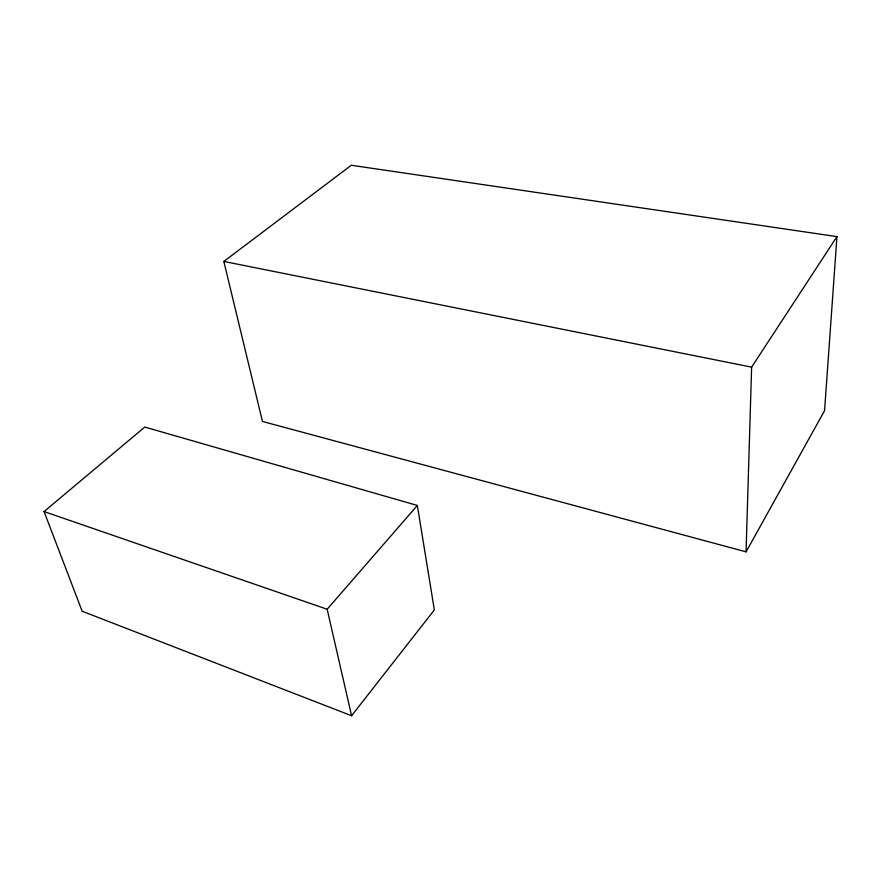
<?xml version="1.0" encoding="UTF-8"?>
<svg xmlns="http://www.w3.org/2000/svg" width="881" height="881" viewBox="0 0 881 881"><rect width="100%" height="100%" fill="white"/><g stroke="black" fill="none" stroke-linecap="round" stroke-linejoin="round"><path stroke-width="1.32" d="M746.064 551.858L751.625 367.146L836.95 236.626L351.321 165.254L223.829 261.437L262.461 421.448L746.064 551.858L824.561 410.689L836.95 236.626M351.585 715.746L434.344 609.916L417.341 505.463L144.781 427.065L44.05 511.564L82.142 611.216L351.585 715.746L327.159 609.234L417.341 505.463M223.829 261.437L751.625 367.146M44.05 511.564L327.159 609.234"/></g></svg>
